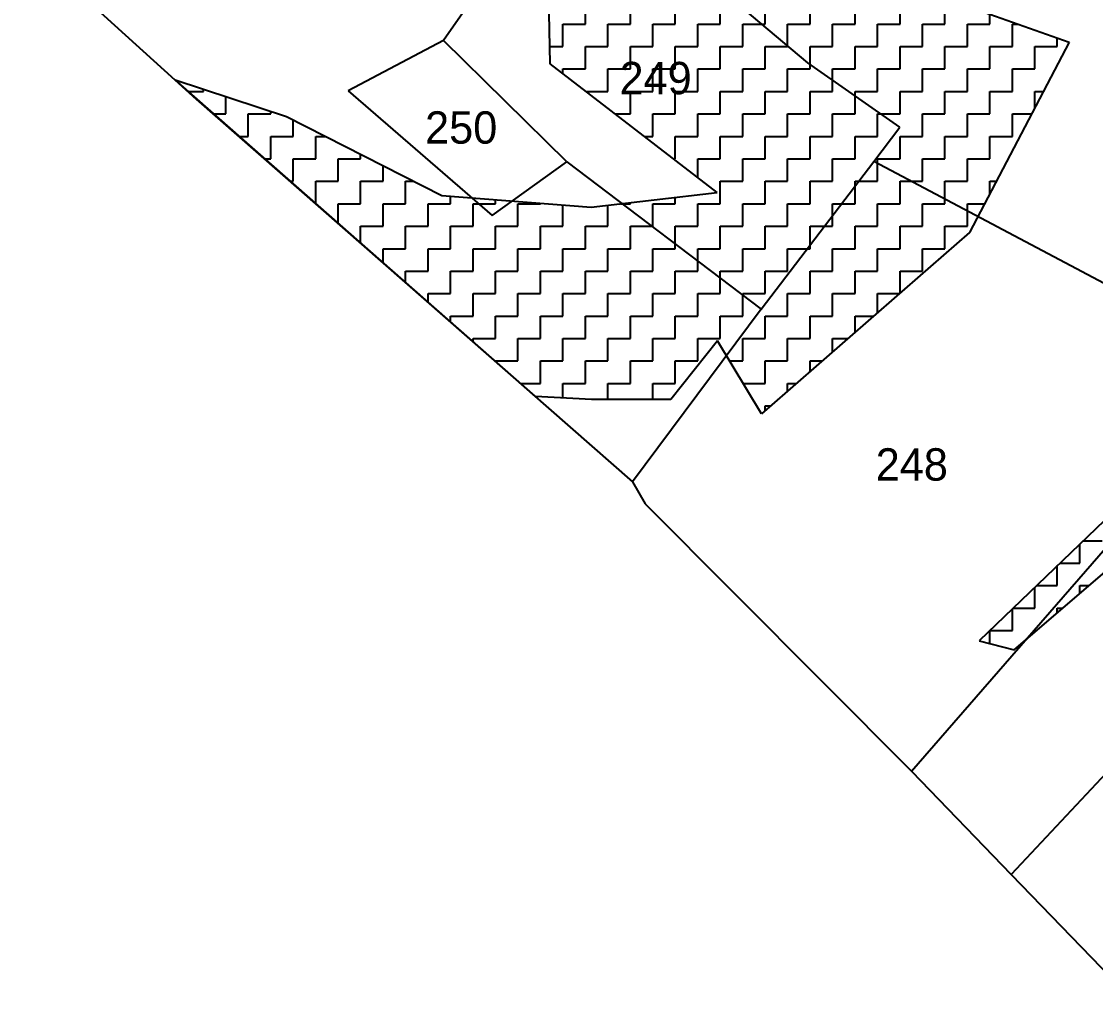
# Model space of a CAD drawing. Header units: metres. Extents: x 291362 to 296970, y 2012513 to 2016467.
# Drawn here: x 292242.9 to 292547.9, y 2013556.8 to 2013833.2 of the extents above; entities that cross this region are included whole.
import ezdxf
from ezdxf.enums import TextEntityAlignment as Align

# ---------------------------------------------------------------- set-up
doc = ezdxf.new("R2010")
doc.units = ezdxf.units.M
for name, color, linetype in [('POLY_HATCH', 12, 'Continuous'), ('POLY_PARCEL', 6, 'Continuous'), ('TEXT_PARCEL', 7, 'Continuous'), ('V_BOUND_LINE', 7, 'Continuous')]:
    doc.layers.add(name, color=color, linetype=linetype)
doc.styles.add('TEXT_MAP', font='')
doc.styles.get('TEXT_MAP').set_extended_font_data('Kruti Dev 050')

msp = doc.modelspace()

# ---------------------------------------------------------------- linework, layer by layer
at = {"layer": 'POLY_HATCH'}
for p, q in [((292393.09, 2013821.23), (292392.26, 2013859.48)), ((292503.02, 2013840.62), (292540.46, 2013827.32)), ((292540.46, 2013827.32), (292512.17, 2013773.27)), ((292440.51, 2013784.64), (292393.09, 2013821.23)), ((292286.54, 2013816.66), (292318.21, 2013806.26)), ((292388.9, 2013726.67), (292286.54, 2013816.66)), ((292318.21, 2013806.26), (292362.31, 2013783.81)), ((292362.31, 2013783.81), (292404.74, 2013780.48)), ((292404.74, 2013780.48), (292440.51, 2013784.64)), ((292512.17, 2013773.27), (292453.1, 2013721.71)), ((292632.99, 2013770.85), (292514.87, 2013657.23)), ((292440.62, 2013742.5), (292427.31, 2013725.87)), ((292453.1, 2013721.71), (292440.62, 2013742.5)), ((292404.84, 2013725.87), (292388.9, 2013726.67)), ((292427.31, 2013725.87), (292404.84, 2013725.87)), ((292524.85, 2013654.74), (292583.09, 2013704.63)), ((292514.87, 2013657.23), (292524.85, 2013654.74))]:
    msp.add_line(p, q, dxfattribs=at)
at = {"layer": 'POLY_HATCH', "linetype": 'Continuous'}
for p, q in [((292403.08, 2013832.5), (292403.08, 2013838.88)), ((292415.85, 2013832.5), (292415.85, 2013838.88)), ((292428.61, 2013832.5), (292428.61, 2013838.88)), ((292441.38, 2013832.5), (292441.38, 2013838.88)), ((292454.14, 2013832.5), (292454.14, 2013838.88)), ((292466.9, 2013832.5), (292466.9, 2013838.88)), ((292479.67, 2013832.5), (292479.67, 2013838.88)), ((292492.43, 2013832.5), (292492.43, 2013838.88)), ((292505.19, 2013832.5), (292505.19, 2013838.88)), ((292396.7, 2013832.5), (292403.08, 2013832.5)), ((292396.7, 2013826.12), (292396.7, 2013832.5)), ((292409.47, 2013832.5), (292415.85, 2013832.5)), ((292409.47, 2013826.12), (292409.47, 2013832.5)), ((292422.23, 2013832.5), (292428.61, 2013832.5)), ((292422.23, 2013826.12), (292422.23, 2013832.5)), ((292434.99, 2013832.5), (292441.38, 2013832.5)), ((292434.99, 2013826.12), (292434.99, 2013832.5)), ((292447.76, 2013832.5), (292454.14, 2013832.5)), ((292447.76, 2013826.12), (292447.76, 2013832.5)), ((292460.52, 2013832.5), (292466.9, 2013832.5)), ((292460.52, 2013826.12), (292460.52, 2013832.5)), ((292473.28, 2013832.5), (292479.67, 2013832.5)), ((292473.28, 2013826.12), (292473.28, 2013832.5)), ((292486.05, 2013832.5), (292492.43, 2013832.5)), ((292486.05, 2013826.12), (292486.05, 2013832.5)), ((292498.81, 2013832.5), (292505.19, 2013832.5)), ((292498.81, 2013826.12), (292498.81, 2013832.5)), ((292511.58, 2013832.5), (292517.96, 2013832.5)), ((292511.58, 2013826.12), (292511.58, 2013832.5)), ((292517.96, 2013832.5), (292517.96, 2013835.31)), ((292524.34, 2013832.5), (292525.87, 2013832.5)), ((292524.34, 2013826.12), (292524.34, 2013832.5)), ((292537.1, 2013826.12), (292537.1, 2013828.51)), ((292392.98, 2013826.12), (292396.7, 2013826.12)), ((292403.08, 2013826.12), (292409.47, 2013826.12)), ((292403.08, 2013819.74), (292403.08, 2013826.12)), ((292415.85, 2013826.12), (292422.23, 2013826.12)), ((292415.85, 2013819.74), (292415.85, 2013826.12)), ((292428.61, 2013826.12), (292434.99, 2013826.12)), ((292428.61, 2013819.74), (292428.61, 2013826.12)), ((292441.38, 2013826.12), (292447.76, 2013826.12)), ((292441.38, 2013819.74), (292441.38, 2013826.12)), ((292454.14, 2013826.12), (292460.52, 2013826.12)), ((292454.14, 2013819.74), (292454.14, 2013826.12)), ((292466.9, 2013826.12), (292473.28, 2013826.12)), ((292466.9, 2013819.74), (292466.9, 2013826.12)), ((292479.67, 2013826.12), (292486.05, 2013826.12)), ((292479.67, 2013819.74), (292479.67, 2013826.12)), ((292492.43, 2013826.12), (292498.81, 2013826.12)), ((292492.43, 2013819.74), (292492.43, 2013826.12)), ((292505.19, 2013826.12), (292511.58, 2013826.12)), ((292505.19, 2013819.74), (292505.19, 2013826.12)), ((292517.96, 2013826.12), (292524.34, 2013826.12)), ((292517.96, 2013819.74), (292517.96, 2013826.12)), ((292530.72, 2013826.12), (292537.1, 2013826.12)), ((292530.72, 2013819.74), (292530.72, 2013826.12)), ((292396.7, 2013819.74), (292403.08, 2013819.74)), ((292396.7, 2013818.44), (292396.7, 2013819.74)), ((292409.47, 2013819.74), (292415.85, 2013819.74)), ((292409.47, 2013813.35), (292409.47, 2013819.74)), ((292422.23, 2013819.74), (292428.61, 2013819.74)), ((292422.23, 2013813.35), (292422.23, 2013819.74)), ((292434.99, 2013819.74), (292441.38, 2013819.74)), ((292434.99, 2013813.35), (292434.99, 2013819.74)), ((292447.76, 2013819.74), (292454.14, 2013819.74)), ((292447.76, 2013813.35), (292447.76, 2013819.74)), ((292460.52, 2013819.74), (292466.9, 2013819.74)), ((292460.52, 2013813.35), (292460.52, 2013819.74)), ((292473.28, 2013819.74), (292479.67, 2013819.74)), ((292473.28, 2013813.35), (292473.28, 2013819.74)), ((292486.05, 2013819.74), (292492.43, 2013819.74)), ((292486.05, 2013813.35), (292486.05, 2013819.74)), ((292498.81, 2013819.74), (292505.19, 2013819.74)), ((292498.81, 2013813.35), (292498.81, 2013819.74)), ((292511.58, 2013819.74), (292517.96, 2013819.74)), ((292511.58, 2013813.35), (292511.58, 2013819.74)), ((292524.34, 2013819.74), (292530.72, 2013819.74)), ((292524.34, 2013813.35), (292524.34, 2013819.74)), ((292290.3, 2013813.35), (292294.59, 2013813.35)), ((292294.59, 2013813.35), (292294.59, 2013814.01)), ((292300.97, 2013806.97), (292300.97, 2013811.92)), ((292403.3, 2013813.35), (292409.47, 2013813.35)), ((292415.85, 2013813.35), (292422.23, 2013813.35)), ((292415.85, 2013806.97), (292415.85, 2013813.35)), ((292428.61, 2013813.35), (292434.99, 2013813.35)), ((292428.61, 2013806.97), (292428.61, 2013813.35)), ((292441.38, 2013813.35), (292447.76, 2013813.35)), ((292441.38, 2013806.97), (292441.38, 2013813.35)), ((292454.14, 2013813.35), (292460.52, 2013813.35)), ((292454.14, 2013806.97), (292454.14, 2013813.35)), ((292466.9, 2013813.35), (292473.28, 2013813.35)), ((292466.9, 2013806.97), (292466.9, 2013813.35)), ((292479.67, 2013813.35), (292486.05, 2013813.35)), ((292479.67, 2013806.97), (292479.67, 2013813.35)), ((292492.43, 2013813.35), (292498.81, 2013813.35)), ((292492.43, 2013806.97), (292492.43, 2013813.35)), ((292505.19, 2013813.35), (292511.58, 2013813.35)), ((292505.19, 2013806.97), (292505.19, 2013813.35)), ((292517.96, 2013813.35), (292524.34, 2013813.35)), ((292517.96, 2013806.97), (292517.96, 2013813.35)), ((292530.72, 2013813.35), (292533.15, 2013813.35)), ((292530.72, 2013808.72), (292530.72, 2013813.35)), ((292297.55, 2013806.97), (292300.97, 2013806.97)), ((292307.35, 2013806.97), (292313.74, 2013806.97)), ((292307.35, 2013800.59), (292307.35, 2013806.97)), ((292313.74, 2013806.97), (292313.74, 2013807.73)), ((292320.12, 2013800.59), (292320.12, 2013805.29)), ((292411.57, 2013806.97), (292415.85, 2013806.97)), ((292422.23, 2013806.97), (292428.61, 2013806.97)), ((292422.23, 2013800.59), (292422.23, 2013806.97)), ((292434.99, 2013806.97), (292441.38, 2013806.97)), ((292434.99, 2013800.59), (292434.99, 2013806.97)), ((292447.76, 2013806.97), (292454.14, 2013806.97)), ((292447.76, 2013800.59), (292447.76, 2013806.97)), ((292460.52, 2013806.97), (292466.9, 2013806.97)), ((292460.52, 2013800.59), (292460.52, 2013806.97)), ((292473.28, 2013806.97), (292479.67, 2013806.97)), ((292473.28, 2013800.59), (292473.28, 2013806.97)), ((292486.05, 2013806.97), (292492.43, 2013806.97)), ((292486.05, 2013800.59), (292486.05, 2013806.97)), ((292498.81, 2013806.97), (292505.19, 2013806.97)), ((292498.81, 2013800.59), (292498.81, 2013806.97)), ((292511.58, 2013806.97), (292517.96, 2013806.97)), ((292511.58, 2013800.59), (292511.58, 2013806.97)), ((292524.34, 2013806.97), (292529.81, 2013806.97)), ((292524.34, 2013800.59), (292524.34, 2013806.97)), ((292304.81, 2013800.59), (292307.35, 2013800.59)), ((292313.74, 2013800.59), (292320.12, 2013800.59)), ((292313.74, 2013794.21), (292313.74, 2013800.59)), ((292326.5, 2013800.59), (292329.35, 2013800.59)), ((292326.5, 2013794.21), (292326.5, 2013800.59)), ((292419.84, 2013800.59), (292422.23, 2013800.59)), ((292428.61, 2013800.59), (292434.99, 2013800.59)), ((292428.61, 2013794.21), (292428.61, 2013800.59)), ((292441.38, 2013800.59), (292447.76, 2013800.59)), ((292441.38, 2013794.21), (292441.38, 2013800.59)), ((292454.14, 2013800.59), (292460.52, 2013800.59)), ((292454.14, 2013794.21), (292454.14, 2013800.59)), ((292466.9, 2013800.59), (292473.28, 2013800.59)), ((292466.9, 2013794.21), (292466.9, 2013800.59)), ((292479.67, 2013800.59), (292486.05, 2013800.59)), ((292479.67, 2013794.21), (292479.67, 2013800.59)), ((292492.43, 2013800.59), (292498.81, 2013800.59)), ((292492.43, 2013794.21), (292492.43, 2013800.59)), ((292505.19, 2013800.59), (292511.58, 2013800.59)), ((292505.19, 2013794.21), (292505.19, 2013800.59)), ((292517.96, 2013800.59), (292524.34, 2013800.59)), ((292517.96, 2013794.21), (292517.96, 2013800.59)), ((292312.07, 2013794.21), (292313.74, 2013794.21)), ((292320.12, 2013794.21), (292326.5, 2013794.21)), ((292320.12, 2013787.83), (292320.12, 2013794.21)), ((292332.88, 2013794.21), (292339.26, 2013794.21)), ((292332.88, 2013787.83), (292332.88, 2013794.21)), ((292339.26, 2013794.21), (292339.26, 2013795.54)), ((292428.11, 2013794.21), (292428.61, 2013794.21)), ((292434.99, 2013794.21), (292441.38, 2013794.21)), ((292434.99, 2013788.9), (292434.99, 2013794.21)), ((292447.76, 2013794.21), (292454.14, 2013794.21)), ((292447.76, 2013787.83), (292447.76, 2013794.21)), ((292460.52, 2013794.21), (292466.9, 2013794.21)), ((292460.52, 2013787.83), (292460.52, 2013794.21)), ((292473.28, 2013794.21), (292479.67, 2013794.21)), ((292473.28, 2013787.83), (292473.28, 2013794.21)), ((292486.05, 2013794.21), (292492.43, 2013794.21)), ((292486.05, 2013787.83), (292486.05, 2013794.21)), ((292498.81, 2013794.21), (292505.19, 2013794.21)), ((292498.81, 2013787.83), (292498.81, 2013794.21)), ((292511.58, 2013794.21), (292517.96, 2013794.21)), ((292511.58, 2013787.83), (292511.58, 2013794.21)), ((292345.65, 2013787.83), (292345.65, 2013792.29)), ((292319.33, 2013787.83), (292320.12, 2013787.83)), ((292326.5, 2013787.83), (292332.88, 2013787.83)), ((292326.5, 2013781.53), (292326.5, 2013787.83)), ((292339.26, 2013787.83), (292345.65, 2013787.83)), ((292339.26, 2013781.45), (292339.26, 2013787.83)), ((292352.03, 2013787.83), (292354.42, 2013787.83)), ((292352.03, 2013781.45), (292352.03, 2013787.83)), ((292441.38, 2013787.83), (292447.76, 2013787.83)), ((292441.38, 2013781.45), (292441.38, 2013787.83)), ((292454.14, 2013787.83), (292460.52, 2013787.83)), ((292454.14, 2013781.45), (292454.14, 2013787.83)), ((292466.9, 2013787.83), (292473.28, 2013787.83)), ((292466.9, 2013781.45), (292466.9, 2013787.83)), ((292479.67, 2013787.83), (292486.05, 2013787.83)), ((292479.67, 2013781.45), (292479.67, 2013787.83)), ((292492.43, 2013787.83), (292498.81, 2013787.83)), ((292492.43, 2013781.45), (292492.43, 2013787.83)), ((292505.19, 2013787.83), (292511.58, 2013787.83)), ((292505.19, 2013781.45), (292505.19, 2013787.83)), ((292517.96, 2013787.83), (292519.79, 2013787.83)), ((292517.96, 2013784.33), (292517.96, 2013787.83)), ((292364.79, 2013781.45), (292364.79, 2013783.61)), ((292332.88, 2013781.45), (292339.26, 2013781.45)), ((292332.88, 2013775.91), (292332.88, 2013781.45)), ((292345.65, 2013781.45), (292352.03, 2013781.45)), ((292345.65, 2013775.06), (292345.65, 2013781.45)), ((292358.41, 2013781.45), (292364.79, 2013781.45)), ((292358.41, 2013775.06), (292358.41, 2013781.45)), ((292371.17, 2013781.45), (292377.56, 2013781.45)), ((292371.17, 2013775.06), (292371.17, 2013781.45)), ((292377.56, 2013781.45), (292377.56, 2013782.61)), ((292383.94, 2013781.45), (292390.32, 2013781.45)), ((292383.94, 2013775.06), (292383.94, 2013781.45)), ((292390.32, 2013781.45), (292390.32, 2013781.61)), ((292396.7, 2013775.06), (292396.7, 2013781.11)), ((292409.47, 2013775.06), (292409.47, 2013781.03)), ((292413.02, 2013781.45), (292415.85, 2013781.45)), ((292415.85, 2013781.45), (292415.85, 2013781.77)), ((292422.23, 2013781.45), (292428.61, 2013781.45)), ((292422.23, 2013775.06), (292422.23, 2013781.45)), ((292428.61, 2013781.45), (292428.61, 2013783.26)), ((292434.99, 2013781.45), (292441.38, 2013781.45)), ((292434.99, 2013775.06), (292434.99, 2013781.45)), ((292447.76, 2013781.45), (292454.14, 2013781.45)), ((292447.76, 2013775.06), (292447.76, 2013781.45)), ((292460.52, 2013781.45), (292466.9, 2013781.45)), ((292460.52, 2013775.06), (292460.52, 2013781.45)), ((292473.28, 2013781.45), (292479.67, 2013781.45)), ((292473.28, 2013775.06), (292473.28, 2013781.45)), ((292486.05, 2013781.45), (292492.43, 2013781.45)), ((292486.05, 2013775.06), (292486.05, 2013781.45)), ((292498.81, 2013781.45), (292505.19, 2013781.45)), ((292498.81, 2013775.06), (292498.81, 2013781.45)), ((292511.58, 2013781.45), (292516.45, 2013781.45)), ((292511.58, 2013775.06), (292511.58, 2013781.45)), ((292339.26, 2013775.06), (292345.65, 2013775.06)), ((292339.26, 2013770.3), (292339.26, 2013775.06)), ((292352.03, 2013775.06), (292358.41, 2013775.06)), ((292352.03, 2013768.68), (292352.03, 2013775.06)), ((292364.79, 2013775.06), (292371.17, 2013775.06)), ((292364.79, 2013768.68), (292364.79, 2013775.06)), ((292377.56, 2013775.06), (292383.94, 2013775.06)), ((292377.56, 2013768.68), (292377.56, 2013775.06)), ((292390.32, 2013775.06), (292396.7, 2013775.06)), ((292390.32, 2013768.68), (292390.32, 2013775.06)), ((292403.08, 2013775.06), (292409.47, 2013775.06)), ((292403.08, 2013768.68), (292403.08, 2013775.06)), ((292415.85, 2013775.06), (292422.23, 2013775.06)), ((292415.85, 2013768.68), (292415.85, 2013775.06)), ((292428.61, 2013775.06), (292434.99, 2013775.06)), ((292428.61, 2013768.68), (292428.61, 2013775.06)), ((292441.38, 2013775.06), (292447.76, 2013775.06)), ((292441.38, 2013768.68), (292441.38, 2013775.06)), ((292454.14, 2013775.06), (292460.52, 2013775.06)), ((292454.14, 2013768.68), (292454.14, 2013775.06)), ((292466.9, 2013775.06), (292473.28, 2013775.06)), ((292466.9, 2013768.68), (292466.9, 2013775.06)), ((292479.67, 2013775.06), (292486.05, 2013775.06)), ((292479.67, 2013768.68), (292479.67, 2013775.06)), ((292492.43, 2013775.06), (292498.81, 2013775.06)), ((292492.43, 2013768.68), (292492.43, 2013775.06)), ((292505.19, 2013775.06), (292511.58, 2013775.06)), ((292505.19, 2013768.68), (292505.19, 2013775.06)), ((292345.65, 2013768.68), (292352.03, 2013768.68)), ((292345.65, 2013764.69), (292345.65, 2013768.68)), ((292358.41, 2013768.68), (292364.79, 2013768.68)), ((292358.41, 2013762.3), (292358.41, 2013768.68)), ((292371.17, 2013768.68), (292377.56, 2013768.68)), ((292371.17, 2013762.3), (292371.17, 2013768.68)), ((292383.94, 2013768.68), (292390.32, 2013768.68)), ((292383.94, 2013762.3), (292383.94, 2013768.68)), ((292396.7, 2013768.68), (292403.08, 2013768.68)), ((292396.7, 2013762.3), (292396.7, 2013768.68)), ((292409.47, 2013768.68), (292415.85, 2013768.68)), ((292409.47, 2013762.3), (292409.47, 2013768.68)), ((292422.23, 2013768.68), (292428.61, 2013768.68)), ((292422.23, 2013762.3), (292422.23, 2013768.68)), ((292434.99, 2013768.68), (292441.38, 2013768.68)), ((292434.99, 2013762.3), (292434.99, 2013768.68)), ((292447.76, 2013768.68), (292454.14, 2013768.68)), ((292447.76, 2013762.3), (292447.76, 2013768.68)), ((292460.52, 2013768.68), (292466.9, 2013768.68)), ((292460.52, 2013762.3), (292460.52, 2013768.68)), ((292473.28, 2013768.68), (292479.67, 2013768.68)), ((292473.28, 2013762.3), (292473.28, 2013768.68)), ((292486.05, 2013768.68), (292492.43, 2013768.68)), ((292486.05, 2013762.3), (292486.05, 2013768.68)), ((292498.81, 2013768.68), (292505.19, 2013768.68)), ((292498.81, 2013762.3), (292498.81, 2013768.68)), ((292352.03, 2013762.3), (292358.41, 2013762.3)), ((292352.03, 2013759.08), (292352.03, 2013762.3)), ((292364.79, 2013762.3), (292371.17, 2013762.3)), ((292364.79, 2013755.92), (292364.79, 2013762.3)), ((292377.56, 2013762.3), (292383.94, 2013762.3)), ((292377.56, 2013755.92), (292377.56, 2013762.3)), ((292390.32, 2013762.3), (292396.7, 2013762.3)), ((292390.32, 2013755.92), (292390.32, 2013762.3)), ((292403.08, 2013762.3), (292409.47, 2013762.3)), ((292403.08, 2013755.92), (292403.08, 2013762.3)), ((292415.85, 2013762.3), (292422.23, 2013762.3)), ((292415.85, 2013755.92), (292415.85, 2013762.3)), ((292428.61, 2013762.3), (292434.99, 2013762.3)), ((292428.61, 2013755.92), (292428.61, 2013762.3)), ((292441.38, 2013762.3), (292447.76, 2013762.3)), ((292441.38, 2013755.92), (292441.38, 2013762.3)), ((292454.14, 2013762.3), (292460.52, 2013762.3)), ((292454.14, 2013755.92), (292454.14, 2013762.3)), ((292466.9, 2013762.3), (292473.28, 2013762.3)), ((292466.9, 2013755.92), (292466.9, 2013762.3)), ((292479.67, 2013762.3), (292486.05, 2013762.3)), ((292479.67, 2013755.92), (292479.67, 2013762.3)), ((292492.43, 2013762.3), (292498.81, 2013762.3)), ((292492.43, 2013756.04), (292492.43, 2013762.3)), ((292358.41, 2013755.92), (292364.79, 2013755.92)), ((292358.41, 2013753.47), (292358.41, 2013755.92)), ((292371.17, 2013755.92), (292377.56, 2013755.92)), ((292371.17, 2013749.54), (292371.17, 2013755.92)), ((292383.94, 2013755.92), (292390.32, 2013755.92)), ((292383.94, 2013749.54), (292383.94, 2013755.92)), ((292396.7, 2013755.92), (292403.08, 2013755.92)), ((292396.7, 2013749.54), (292396.7, 2013755.92)), ((292409.47, 2013755.92), (292415.85, 2013755.92)), ((292409.47, 2013749.54), (292409.47, 2013755.92)), ((292422.23, 2013755.92), (292428.61, 2013755.92)), ((292422.23, 2013749.54), (292422.23, 2013755.92)), ((292434.99, 2013755.92), (292441.38, 2013755.92)), ((292434.99, 2013749.54), (292434.99, 2013755.92)), ((292447.76, 2013755.92), (292454.14, 2013755.92)), ((292447.76, 2013749.54), (292447.76, 2013755.92)), ((292460.52, 2013755.92), (292466.9, 2013755.92)), ((292460.52, 2013749.54), (292460.52, 2013755.92)), ((292473.28, 2013755.92), (292479.67, 2013755.92)), ((292473.28, 2013749.54), (292473.28, 2013755.92)), ((292486.05, 2013755.92), (292492.29, 2013755.92)), ((292486.05, 2013750.47), (292486.05, 2013755.92)), ((292364.79, 2013749.54), (292371.17, 2013749.54)), ((292364.79, 2013747.86), (292364.79, 2013749.54)), ((292377.56, 2013749.54), (292383.94, 2013749.54)), ((292377.56, 2013743.15), (292377.56, 2013749.54)), ((292390.32, 2013749.54), (292396.7, 2013749.54)), ((292390.32, 2013743.15), (292390.32, 2013749.54)), ((292403.08, 2013749.54), (292409.47, 2013749.54)), ((292403.08, 2013743.15), (292403.08, 2013749.54)), ((292415.85, 2013749.54), (292422.23, 2013749.54)), ((292415.85, 2013743.15), (292415.85, 2013749.54)), ((292428.61, 2013749.54), (292434.99, 2013749.54)), ((292428.61, 2013743.15), (292428.61, 2013749.54)), ((292441.38, 2013749.54), (292447.76, 2013749.54)), ((292441.38, 2013743.15), (292441.38, 2013749.54)), ((292454.14, 2013749.54), (292460.52, 2013749.54)), ((292454.14, 2013743.15), (292454.14, 2013749.54)), ((292466.9, 2013749.54), (292473.28, 2013749.54)), ((292466.9, 2013743.15), (292466.9, 2013749.54)), ((292479.67, 2013749.54), (292484.98, 2013749.54)), ((292479.67, 2013744.9), (292479.67, 2013749.54)), ((292371.17, 2013743.15), (292377.56, 2013743.15)), ((292371.17, 2013742.25), (292371.17, 2013743.15)), ((292383.94, 2013743.15), (292390.32, 2013743.15)), ((292383.94, 2013736.77), (292383.94, 2013743.15)), ((292396.7, 2013743.15), (292403.08, 2013743.15)), ((292396.7, 2013736.77), (292396.7, 2013743.15)), ((292409.47, 2013743.15), (292415.85, 2013743.15)), ((292409.47, 2013736.77), (292409.47, 2013743.15)), ((292422.23, 2013743.15), (292428.61, 2013743.15)), ((292422.23, 2013736.77), (292422.23, 2013743.15)), ((292434.99, 2013743.15), (292441.38, 2013743.15)), ((292434.99, 2013736.77), (292434.99, 2013743.15)), ((292447.76, 2013743.15), (292454.14, 2013743.15)), ((292447.76, 2013736.77), (292447.76, 2013743.15)), ((292460.52, 2013743.15), (292466.9, 2013743.15)), ((292460.52, 2013736.77), (292460.52, 2013743.15)), ((292473.28, 2013743.15), (292477.66, 2013743.15)), ((292473.28, 2013739.33), (292473.28, 2013743.15)), ((292377.56, 2013736.77), (292383.94, 2013736.77)), ((292377.56, 2013736.64), (292377.56, 2013736.77)), ((292390.32, 2013736.77), (292396.7, 2013736.77)), ((292390.32, 2013730.39), (292390.32, 2013736.77)), ((292403.08, 2013736.77), (292409.47, 2013736.77)), ((292403.08, 2013730.39), (292403.08, 2013736.77)), ((292415.85, 2013736.77), (292422.23, 2013736.77)), ((292415.85, 2013730.39), (292415.85, 2013736.77)), ((292428.61, 2013736.77), (292434.99, 2013736.77)), ((292428.61, 2013730.39), (292428.61, 2013736.77)), ((292444.06, 2013736.77), (292447.76, 2013736.77)), ((292454.14, 2013736.77), (292460.52, 2013736.77)), ((292454.14, 2013730.39), (292454.14, 2013736.77)), ((292466.9, 2013736.77), (292470.35, 2013736.77)), ((292466.9, 2013733.76), (292466.9, 2013736.77)), ((292384.66, 2013730.39), (292390.32, 2013730.39)), ((292396.7, 2013730.39), (292403.08, 2013730.39)), ((292396.7, 2013726.28), (292396.7, 2013730.39)), ((292409.47, 2013730.39), (292415.85, 2013730.39)), ((292409.47, 2013725.87), (292409.47, 2013730.39)), ((292422.23, 2013730.39), (292428.61, 2013730.39)), ((292422.23, 2013725.87), (292422.23, 2013730.39)), ((292447.89, 2013730.39), (292454.14, 2013730.39)), ((292460.52, 2013730.39), (292463.04, 2013730.39)), ((292460.52, 2013728.19), (292460.52, 2013730.39)), ((292454.14, 2013724.01), (292455.73, 2013724.01)), ((292454.14, 2013722.62), (292454.14, 2013724.01)), ((292543.49, 2013679.33), (292543.49, 2013684.76)), ((292544.48, 2013685.72), (292549.87, 2013685.72)), ((292537.1, 2013672.95), (292537.1, 2013678.62)), ((292537.85, 2013679.33), (292543.49, 2013679.33)), ((292530.72, 2013666.57), (292530.72, 2013672.48)), ((292531.21, 2013672.95), (292537.1, 2013672.95)), ((292543.49, 2013672.95), (292546.12, 2013672.95)), ((292543.49, 2013670.7), (292543.49, 2013672.95)), ((292524.34, 2013660.19), (292524.34, 2013666.34)), ((292524.58, 2013666.57), (292530.72, 2013666.57)), ((292537.1, 2013666.57), (292538.67, 2013666.57)), ((292537.1, 2013665.23), (292537.1, 2013666.57)), ((292517.96, 2013660.19), (292524.34, 2013660.19)), ((292517.96, 2013656.46), (292517.96, 2013660.19)), ((292530.72, 2013660.19), (292531.22, 2013660.19)), ((292530.72, 2013659.77), (292530.72, 2013660.19))]:
    msp.add_line(p, q, dxfattribs=at)
at = {"layer": 'POLY_PARCEL'}
for p, q in [((292466.28, 2013821.44), (292394.64, 2013882)), ((292395.32, 2013874.63), (292362.79, 2013827.84)), ((292362.79, 2013827.84), (292335.68, 2013813.56)), ((292397.78, 2013793.36), (292362.79, 2013827.84)), ((292492.4, 2013803.21), (292466.28, 2013821.44)), ((292335.68, 2013813.56), (292376.59, 2013778.09)), ((292484.97, 2013793.47), (292492.4, 2013803.21)), ((292376.59, 2013778.09), (292397.78, 2013793.36)), ((292397.78, 2013793.36), (292452.98, 2013751.5)), ((292452.98, 2013751.5), (292484.97, 2013793.47)), ((292556.96, 2013755.25), (292484.97, 2013793.47)), ((292452.98, 2013751.5), (292416.5, 2013702.45)), ((292495.65, 2013620.21), (292595.41, 2013735.06)), ((292629.59, 2013703.81), (292523.99, 2013590.89))]:
    msp.add_line(p, q, dxfattribs=at)
at = {"layer": 'V_BOUND_LINE'}
for p, q in [((292242.94, 2013856.12), (292292.57, 2013811.2)), ((292292.57, 2013811.2), (292416.5, 2013702.45)), ((292416.5, 2013702.45), (292420.08, 2013696.16)), ((292420.08, 2013696.16), (292495.65, 2013620.21)), ((292495.65, 2013620.21), (292523.99, 2013590.89)), ((292523.99, 2013590.89), (292556.97, 2013556.77))]:
    msp.add_line(p, q, dxfattribs=at)

# ---------------------------------------------------------------- texts
at = {"layer": 'TEXT_PARCEL', "style": 'TEXT_MAP'}
for s, p in [('249', (292423.02, 2013817.16)), ('250', (292367.8, 2013803.12)), ('248', (292495.77, 2013707.38))]:
    msp.add_text(s, height=9.19, dxfattribs=at).set_placement(p, align=Align.MIDDLE)

doc.saveas('drawing.dxf')
